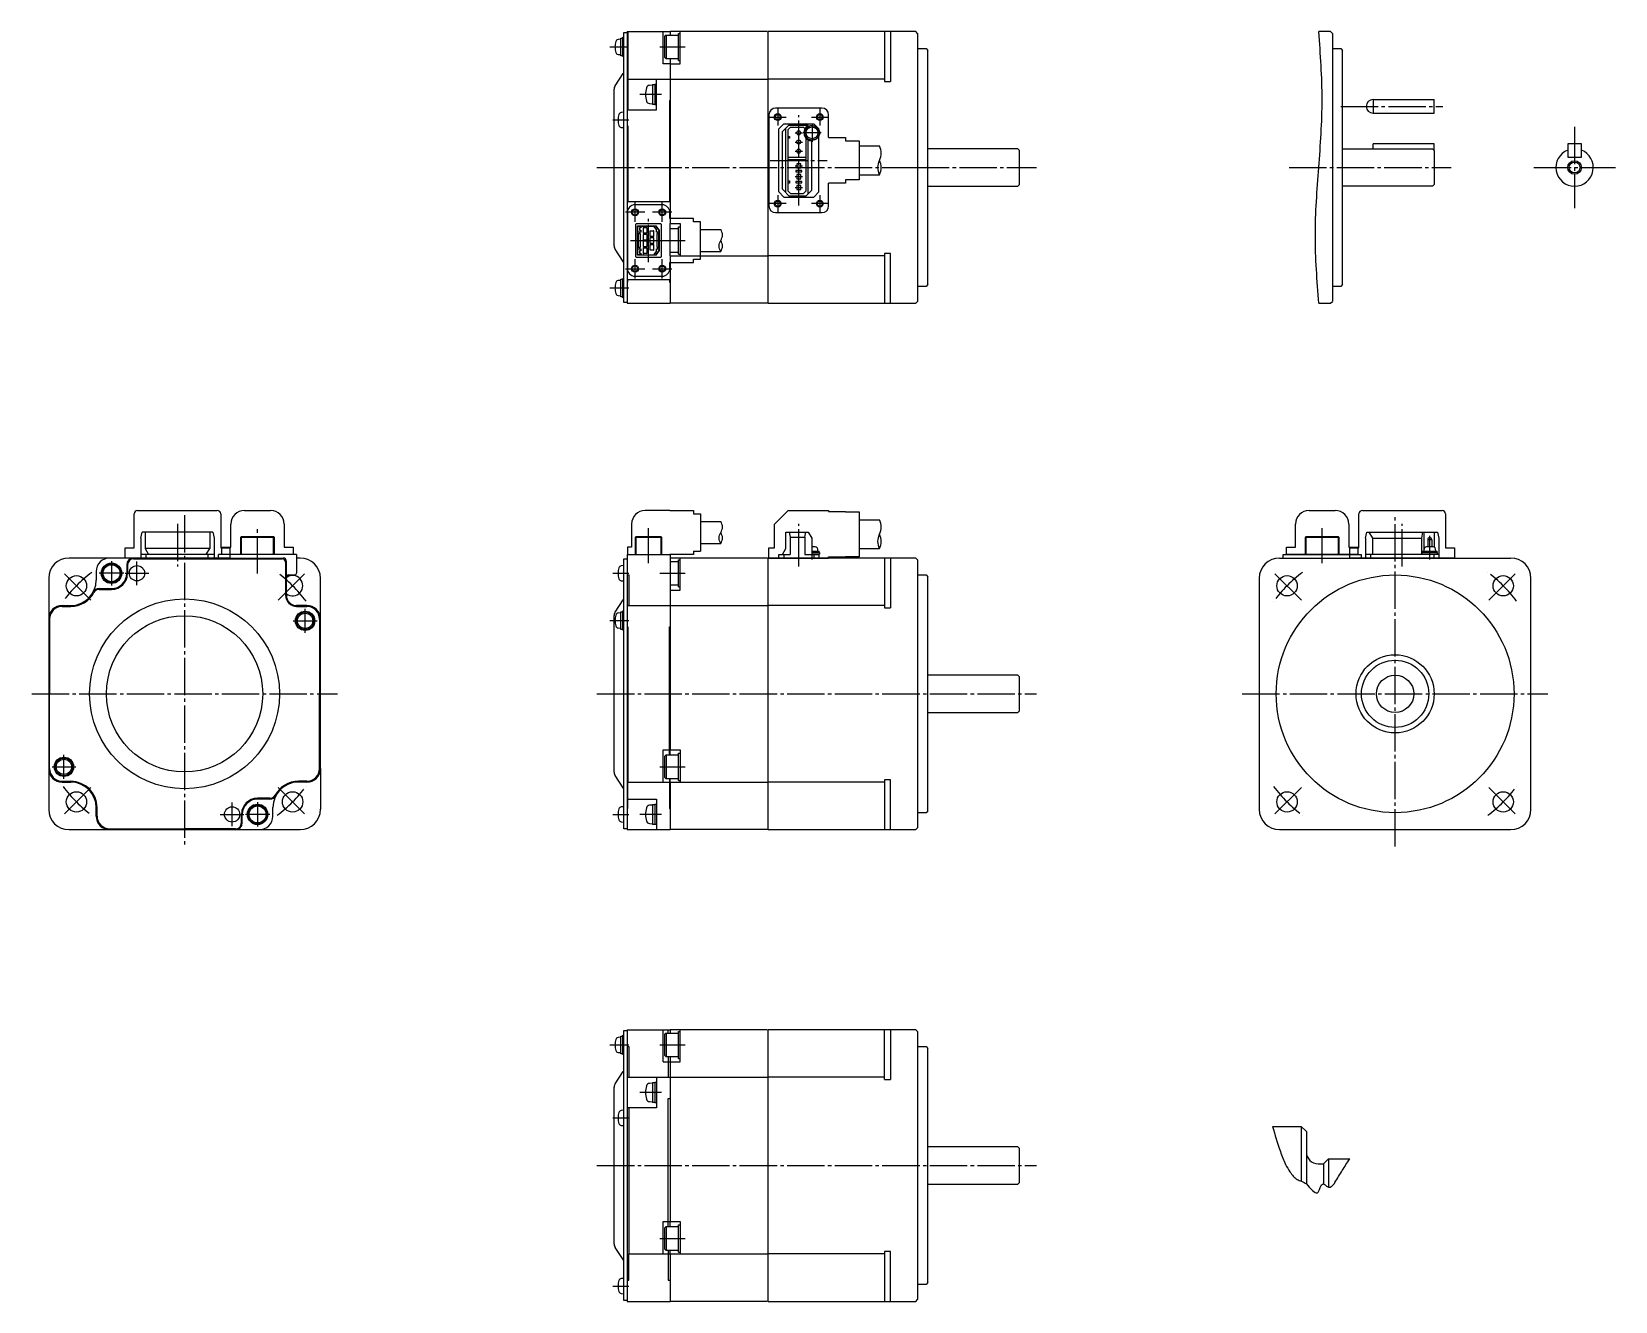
# Model space of a CAD drawing. Header units: millimetres. Extents: x -240 to 226, y -199 to 175.
import ezdxf

# ---------------------------------------------------------------- set-up
doc = ezdxf.new("R2010")
doc.units = ezdxf.units.MM
doc.linetypes.add('DASH_CENTER', pattern=[14, 11, -1, 1, -1])

msp = doc.modelspace()

# ---------------------------------------------------------------- linework, layer by layer
at = {"color": 7, "linetype": 'Continuous'}
for p, q in [((-66.9, 172.75), (-67.68, 172.68)), ((-66.9, 173.1), (-66.3, 173.1)), ((-66.9, 167.9), (-66.9, 173.1)), ((-66.3, 173.35), (-66, 173.35)), ((-66.3, 167.65), (-66.3, 173.35)), ((-66, 135), (-66, 174.75)), ((-66, 174.75), (-65, 174.75)), ((-65, 175), (-52.4, 175)), ((-65, 175), (-65, 95)), ((-64.8, 175), (-64.8, 161)), ((-54.4, 165.5), (-54.4, 175)), ((-53.55, 174), (-53.9, 173.65)), ((-53.9, 167.35), (-53.9, 173.65)), ((-53.55, 174), (-53.55, 167)), ((-53.55, 174), (-49.9, 174)), ((-23.7, 175), (-52.4, 175)), ((-52.4, 175), (-52.4, 174)), ((-49.9, 174.5), (-49.4, 174.5)), ((-49.9, 166.5), (-49.9, 174.5)), ((-49.4, 165.5), (-49.4, 175)), ((-23.7, 175), (-23.6, 174.9)), ((-23.6, 174.9), (-23.5, 175)), ((-23.6, 174.9), (-23.6, 95.1)), ((20, 175), (-23.5, 175)), ((10.7, 175), (10.7, 160.32)), ((12.5, 175), (12.5, 160.32)), ((20.5, 174.5), (20, 175)), ((20.5, 174.5), (20.5, 95.5)), ((142.08, 175), (138.58, 175)), ((142.58, 174.5), (142.08, 175)), ((142.58, 174.5), (142.58, 95.5)), ((-67.68, 168.32), (-66.9, 168.25)), ((-66.3, 167.9), (-66.9, 167.9)), ((20.8, 170), (23, 170)), ((23, 170), (23.5, 169.5)), ((23.5, 135), (23.5, 169.5)), ((142.88, 170), (145.08, 170)), ((145.08, 170), (145.58, 169.5)), ((145.58, 135), (145.58, 169.5)), ((-66, 167.65), (-66.3, 167.65)), ((-52.4, 165.5), (-54.4, 165.5)), ((-53.9, 167.35), (-53.55, 167)), ((-49.9, 167), (-53.55, 167)), ((-52.4, 167), (-52.4, 118.5)), ((-52.4, 165.5), (-49.4, 165.5)), ((-49.9, 166.5), (-49.4, 166.5)), ((-68.53, 159.09), (-66.17, 162.65)), ((-64.8, 161), (-52.4, 161)), ((-64.8, 161), (-64.8, 152)), ((-57.6, 159.25), (-58.45, 159.18)), ((-57.6, 159.45), (-56.9, 159.45)), ((-57.6, 159.45), (-57.6, 153.55)), ((-56.9, 159.5), (-56.9, 153.5)), ((-56.9, 159.5), (-56.4, 159.5)), ((-56.4, 152), (-56.4, 161)), ((-52.4, 161), (-23.6, 161)), ((10.7, 161), (-23.6, 161)), ((10.7, 160.32), (12.5, 160.32)), ((-68.9, 157.88), (-68.9, 135)), ((-52.6, 154.75), (-52.6, 135)), ((-52.6, 154.75), (-52.4, 154.75)), ((-66, 151.25), (-66.78, 151.18)), ((-65, 152), (-56.4, 152)), ((-58.45, 153.82), (-57.6, 153.75)), ((-56.9, 153.55), (-57.6, 153.55)), ((-56.4, 153.5), (-56.9, 153.5)), ((-66.78, 146.82), (-66, 146.75)), ((-65, 147.25), (-64.8, 147.25)), ((-64.8, 147.25), (-64.8, 125)), ((-18.9, 147.9), (-20.4, 146.4)), ((-20.4, 127.8), (-20.4, 146.4)), ((-19.3, 145.6), (-17, 147.9)), ((-19.3, 128.6), (-19.3, 145.6)), ((-18.9, 147.9), (-10.1, 147.9)), ((-18.3, 127.6), (-18.3, 146.6)), ((-16.95, 146.9), (-17.75, 146.1)), ((-17.75, 146.1), (-17.75, 128.1)), ((-17.4, 147.5), (-12.3, 147.5)), ((-16.95, 146.9), (-13.1, 146.9)), ((-13.1, 146.9), (-12.65, 146.45)), ((-11.97, 147.17), (-12.7, 147.9)), ((-11.8, 147.28), (-11.8, 147.9)), ((-8.6, 146.4), (-10.1, 147.9)), ((-8.6, 146.12), (-8.6, 146.4)), ((-17.75, 144.1), (-17.25, 144.1)), ((-17.25, 143.6), (-17.75, 143.6)), ((-17.25, 144.1), (-17.25, 143.6)), ((-12.3, 128.1), (-12.3, 143.51)), ((-11.7, 127.3), (-11.7, 143.07)), ((-10.7, 128.3), (-10.7, 142.8)), ((-8.6, 127.8), (-8.6, 144.28)), ((50, 140.5), (23.5, 140.5)), ((50.5, 140), (50, 140.5)), ((50.5, 130), (50.5, 140)), ((145.58, 140.5), (172.08, 140.5)), ((172.08, 140.5), (172.58, 140)), ((172.58, 140), (172.58, 130)), ((211.89, 142), (211.89, 138)), ((215.89, 142), (211.89, 142)), ((215.89, 138), (215.89, 142)), ((-17.75, 138), (-12.3, 138)), ((-12.3, 137.3), (-17.75, 137.3)), ((-13.9, 136.1), (-15.1, 136.1)), ((-15.1, 136.1), (-15.1, 134.9)), ((-13.9, 134.9), (-13.9, 136.1)), ((211.89, 138), (215.89, 138)), ((-68.9, 135), (-68.9, 112.12)), ((-66, 95.25), (-66, 135)), ((-52.6, 135), (-52.6, 125)), ((-17.75, 131.05), (-17.25, 131.05)), ((-17.25, 131.05), (-17.25, 130.35)), ((-13.6, 134.1), (-15.4, 134.1)), ((-15.4, 134.1), (-15.4, 133.7)), ((-15.4, 133.7), (-13.6, 133.7)), ((-15.4, 130.9), (-15.4, 130.5)), ((-13.6, 130.9), (-15.4, 130.9)), ((-15.1, 134.9), (-13.9, 134.9)), ((-15.1, 132.9), (-15.1, 131.7)), ((-13.9, 132.9), (-15.1, 132.9)), ((-15.1, 131.7), (-13.9, 131.7)), ((-13.9, 131.7), (-13.9, 132.9)), ((-13.6, 133.7), (-13.6, 134.1)), ((-13.6, 130.5), (-13.6, 130.9)), ((23.5, 100.5), (23.5, 135)), ((145.58, 100.5), (145.58, 135)), ((-18.9, 126.3), (-20.4, 127.8)), ((-17, 126.3), (-19.3, 128.6)), ((-18.9, 126.3), (-10.1, 126.3)), ((-17.25, 130.35), (-17.75, 130.35)), ((-17.75, 128.1), (-16.95, 127.3)), ((-17.4, 126.7), (-12.3, 126.7)), ((-16.95, 127.3), (-13.1, 127.3)), ((-15.4, 130.5), (-13.6, 130.5)), ((-13.9, 129.7), (-15.1, 129.7)), ((-15.1, 129.7), (-15.1, 128.5)), ((-15.1, 128.5), (-13.9, 128.5)), ((-13.9, 128.5), (-13.9, 129.7)), ((-13.1, 127.3), (-12.3, 128.1)), ((-12.7, 126.3), (-10.7, 128.3)), ((-8.6, 127.8), (-10.1, 126.3)), ((23.5, 129.5), (50, 129.5)), ((50, 129.5), (50.5, 130)), ((172.08, 129.5), (145.58, 129.5)), ((172.58, 130), (172.08, 129.5)), ((-65, 125), (-52.4, 125)), ((-62.53, 118.23), (-62.33, 118.43)), ((-62.53, 118.23), (-62.53, 108.78)), ((-55.08, 118.43), (-62.33, 118.43)), ((-61.95, 109.18), (-61.95, 117.83)), ((-61.95, 117.83), (-56.5, 117.83)), ((-61.85, 116), (-61.85, 117.75)), ((-61.85, 117.75), (-61, 117.75)), ((-61, 117.25), (-61.35, 117.25)), ((-61.35, 117.25), (-61.35, 116.5)), ((-61, 117.75), (-61, 117.25)), ((-61, 117.75), (-57, 117.75)), ((-60.28, 117.3), (-60.28, 115.7)), ((-60.1, 117.3), (-60.28, 117.3)), ((-60.1, 117.27), (-60.1, 117.3)), ((-59.1, 117.27), (-60.1, 117.27)), ((-59.1, 115.73), (-59.1, 117.27)), ((-57, 117.38), (-57, 117.75)), ((-56.57, 117.75), (-57, 117.75)), ((-56.4, 116.75), (-57, 117.38)), ((-55.55, 116.42), (-56.57, 117.75)), ((-55.45, 116.45), (-56.5, 117.83)), ((-56.4, 116), (-56.4, 116.75)), ((-55.08, 118.43), (-54.88, 118.23)), ((-54.88, 108.78), (-54.88, 118.23)), ((-52.4, 118.5), (-49.4, 118.5)), ((-52.4, 113.5), (-52.4, 118.5)), ((-52.4, 117), (-49.9, 117)), ((-49.9, 109.5), (-49.9, 117.5)), ((-49.9, 117.5), (-49.4, 117.5)), ((-49.4, 118.5), (-49.4, 109)), ((-61.75, 114.35), (-61.95, 114.35)), ((-61.95, 112.65), (-61.75, 112.65)), ((-61, 116), (-61.85, 116)), ((-61.75, 115.6), (-61.75, 111.4)), ((-61.75, 115.6), (-61.18, 115.6)), ((-61.4, 116), (-61.4, 115.6)), ((-61.35, 116.5), (-61, 116.5)), ((-61.18, 115.6), (-61.18, 111.4)), ((-61, 116.5), (-61, 116)), ((-60.28, 115.7), (-60.1, 115.7)), ((-60.1, 115.3), (-60.28, 115.3)), ((-60.28, 115.3), (-60.28, 113.7)), ((-60.28, 113.7), (-60.1, 113.7)), ((-60.1, 113.3), (-60.28, 113.3)), ((-60.28, 113.3), (-60.28, 111.7)), ((-60.1, 115.73), (-59.1, 115.73)), ((-60.1, 115.7), (-60.1, 115.73)), ((-60.1, 115.27), (-60.1, 115.3)), ((-59.1, 115.27), (-60.1, 115.27)), ((-60.1, 113.7), (-60.1, 113.73)), ((-60.1, 113.73), (-59.1, 113.73)), ((-60.1, 113.27), (-60.1, 113.3)), ((-59.1, 113.27), (-60.1, 113.27)), ((-59.1, 113.73), (-59.1, 115.27)), ((-59.1, 111.73), (-59.1, 113.27)), ((-57.3, 116.27), (-58.3, 116.27)), ((-58.3, 116.27), (-58.3, 114.73)), ((-58.3, 114.73), (-57.3, 114.73)), ((-58.3, 114.27), (-58.3, 112.73)), ((-57.3, 114.27), (-58.3, 114.27)), ((-58.3, 112.73), (-57.3, 112.73)), ((-58.3, 112.27), (-58.3, 110.73)), ((-57.3, 112.27), (-58.3, 112.27)), ((-57.3, 116.3), (-57.3, 116.27)), ((-57.12, 116.3), (-57.3, 116.3)), ((-57.3, 114.73), (-57.3, 114.7)), ((-57.3, 114.7), (-57.12, 114.7)), ((-57.12, 114.3), (-57.3, 114.3)), ((-57.3, 114.3), (-57.3, 114.27)), ((-57.3, 112.73), (-57.3, 112.7)), ((-57.3, 112.7), (-57.12, 112.7)), ((-57.12, 112.3), (-57.3, 112.3)), ((-57.3, 112.3), (-57.3, 112.27)), ((-57.12, 114.7), (-57.12, 116.3)), ((-57.12, 112.7), (-57.12, 114.3)), ((-57.12, 110.7), (-57.12, 112.3)), ((-55.55, 116), (-56.4, 116)), ((-56.23, 111.4), (-56.23, 115.6)), ((-56.23, 115.6), (-55.65, 115.6)), ((-56, 115.6), (-56, 116)), ((-55.65, 111.4), (-55.65, 115.6)), ((-55.65, 114.35), (-55.45, 114.35)), ((-55.45, 112.65), (-55.65, 112.65)), ((-55.55, 116), (-55.55, 116.42)), ((-55.45, 110.55), (-55.45, 116.45)), ((-52.4, 109), (-52.4, 113.5)), ((-66.17, 107.29), (-68.53, 110.91)), ((-62.53, 108.78), (-62.33, 108.58)), ((-62.33, 108.58), (-55.08, 108.58)), ((-56.5, 109.18), (-61.95, 109.18)), ((-61.85, 109.25), (-61.85, 111)), ((-61.85, 111), (-61, 111)), ((-61, 109.25), (-61.85, 109.25)), ((-61.18, 111.4), (-61.75, 111.4)), ((-61.4, 111.4), (-61.4, 111)), ((-61, 110.5), (-61.35, 110.5)), ((-61.35, 110.5), (-61.35, 109.75)), ((-61.35, 109.75), (-61, 109.75)), ((-61, 111), (-61, 110.5)), ((-61, 109.75), (-61, 109.25)), ((-61, 109.25), (-57, 109.25)), ((-60.28, 111.7), (-60.1, 111.7)), ((-60.28, 111.3), (-60.28, 109.7)), ((-60.1, 111.3), (-60.28, 111.3)), ((-60.28, 109.7), (-60.1, 109.7)), ((-60.1, 111.7), (-60.1, 111.73)), ((-60.1, 111.73), (-59.1, 111.73)), ((-60.1, 111.27), (-60.1, 111.3)), ((-59.1, 111.27), (-60.1, 111.27)), ((-60.1, 109.73), (-59.1, 109.73)), ((-60.1, 109.7), (-60.1, 109.73)), ((-59.1, 109.73), (-59.1, 111.27)), ((-58.3, 110.73), (-57.3, 110.73)), ((-57.3, 110.73), (-57.3, 110.7)), ((-57.3, 110.7), (-57.12, 110.7)), ((-57, 109.62), (-56.4, 110.25)), ((-57, 109.25), (-57, 109.62)), ((-57, 109.25), (-56.57, 109.25)), ((-56.57, 109.25), (-55.55, 110.58)), ((-56.5, 109.18), (-55.45, 110.55)), ((-56.4, 110.25), (-56.4, 111)), ((-56.4, 111), (-55.55, 111)), ((-55.65, 111.4), (-56.23, 111.4)), ((-56, 111), (-56, 111.4)), ((-55.55, 110.58), (-55.55, 111)), ((-54.88, 108.78), (-55.08, 108.58)), ((-49.9, 110), (-52.4, 110)), ((-52.4, 109), (-23.6, 109)), ((-52.4, 109), (-52.4, 95)), ((-49.9, 109.5), (-49.4, 109.5)), ((10.7, 109), (-23.6, 109)), ((12.5, 109.68), (10.7, 109.68)), ((10.7, 109.68), (10.7, 95)), ((12.5, 95), (12.5, 109.68)), ((-66.9, 101.75), (-67.68, 101.68)), ((-66.9, 102.1), (-66.3, 102.1)), ((-66.9, 96.9), (-66.9, 102.1)), ((-66.3, 102.35), (-66, 102.35)), ((-66.3, 96.65), (-66.3, 102.35)), ((-65, 102), (-52.4, 102)), ((-65, 101.25), (-64.8, 101.25)), ((-64.8, 101.25), (-64.8, 102)), ((-52.6, 102), (-52.6, 101.25)), ((-52.6, 101.25), (-52.4, 101.25)), ((23, 100), (20.8, 100)), ((23.5, 100.5), (23, 100)), ((145.08, 100), (142.88, 100)), ((145.58, 100.5), (145.08, 100)), ((-67.68, 97.32), (-66.9, 97.25)), ((-66.3, 96.9), (-66.9, 96.9)), ((-66, 96.65), (-66.3, 96.65)), ((-65, 95.25), (-66, 95.25)), ((-65, 95), (-52.4, 95)), ((-23.7, 95), (-52.4, 95)), ((-23.6, 95.1), (-23.7, 95)), ((-23.5, 95), (-23.6, 95.1)), ((-23.5, 95), (20, 95)), ((20, 95), (20.5, 95.5)), ((138.58, 95), (142.08, 95)), ((142.08, 95), (142.58, 95.5)), ((-208.22, 25.8), (-207.82, 27.6)), ((-208.22, 25.8), (-208.22, 20)), ((-187.02, 27.6), (-207.82, 27.6)), ((-206.92, 27.6), (-206.92, 22.8)), ((-187.92, 27.6), (-187.92, 22.8)), ((-187.02, 27.6), (-186.62, 25.8)), ((-186.62, 25.8), (-186.62, 20)), ((-178.55, 26.3), (-178.75, 26.1)), ((-178.75, 26.1), (-168.9, 26.1)), ((-178.75, 21), (-178.75, 26.1)), ((-178.55, 26.3), (-169.1, 26.3)), ((-178.55, 21), (-178.55, 26.3)), ((-168.9, 26.1), (-169.1, 26.3)), ((-169.1, 21), (-169.1, 26.3)), ((-168.9, 26.1), (-168.9, 21)), ((-62.53, 26.1), (-62.33, 26.3)), ((-62.53, 21), (-62.53, 26.1)), ((-62.53, 26.1), (-54.88, 26.1)), ((-62.33, 26.3), (-55.08, 26.3)), ((-62.33, 21), (-62.33, 26.3)), ((-55.08, 26.3), (-54.88, 26.1)), ((-55.08, 26.3), (-55.08, 21)), ((-54.88, 26.1), (-54.88, 21)), ((-18.3, 22.8), (-18.3, 27.6)), ((-18.3, 27.6), (-11.7, 27.6)), ((-17.3, 27.6), (-17, 26.1)), ((-17, 26.1), (-17, 21)), ((-17, 26.1), (-12.7, 26.1)), ((-12.7, 26.1), (-12.4, 27.6)), ((-12.7, 26.1), (-12.7, 21)), ((-11.7, 27.6), (-10.7, 25.8)), ((-10.7, 25.8), (-10.7, 21)), ((134.83, 26.3), (134.63, 26.1)), ((134.63, 26.1), (144.48, 26.1)), ((134.63, 21), (134.63, 26.1)), ((134.83, 21), (134.83, 26.3)), ((134.83, 26.3), (144.28, 26.3)), ((144.28, 26.3), (144.28, 21)), ((144.48, 26.1), (144.28, 26.3)), ((144.48, 26.1), (144.48, 21)), ((152.36, 25.8), (152.76, 27.6)), ((152.36, 25.8), (152.36, 20)), ((152.76, 27.6), (173.56, 27.6)), ((153.36, 27.6), (154.36, 25.8)), ((154.36, 25.8), (168.86, 25.8)), ((154.36, 25.8), (154.36, 21)), ((169.12, 27.6), (168.86, 25.8)), ((168.86, 25.8), (168.86, 21)), ((169.56, 27.6), (169.56, 22.68)), ((171.86, 25.4), (170.66, 25.4)), ((170.66, 25.4), (170.66, 23.31)), ((171.86, 25.4), (171.86, 23.31)), ((172.51, 27.6), (172.51, 23.17)), ((173.56, 27.6), (173.96, 25.8)), ((173.96, 25.8), (173.96, 20)), ((-217.32, 20), (-229.32, 20)), ((-185.32, 20), (-217.32, 20)), ((-210.32, 19.75), (-195.32, 19.75)), ((-186.62, 21), (-208.22, 21)), ((-206.92, 22.8), (-205.92, 21)), ((-187.92, 22.8), (-206.92, 22.8)), ((-206.72, 21), (-206.72, 20)), ((-195.32, 19.75), (-166.57, 19.75)), ((-188.92, 21), (-187.92, 22.8)), ((-188.32, 20), (-188.32, 21)), ((-185.32, 20), (-185.32, 21)), ((-162.32, 21), (-185.32, 21)), ((-185.32, 20), (-166.32, 20)), ((-165.57, 18.75), (-165.57, 9)), ((-165.32, 14.5), (-165.32, 19)), ((-162.32, 21), (-162.32, 15.5)), ((-161.32, 20), (-162.32, 20)), ((-66, 19.75), (-65, 19.75)), ((-66, -20), (-66, 19.75)), ((-65, 21), (-52.4, 21)), ((-65, 21), (-65, -60)), ((-52.4, 21), (-52.4, -36.5)), ((-23.7, 20), (-52.4, 20)), ((-52.4, 19), (-49.9, 19)), ((-49.9, 11.5), (-49.9, 19.5)), ((-49.9, 19.5), (-49.4, 19.5)), ((-49.4, 10.5), (-49.4, 20)), ((-23.7, 20), (-23.6, 19.9)), ((-23.6, 19.9), (-23.5, 20)), ((-23.6, 19.9), (-23.6, -59.9)), ((20, 20), (-23.5, 20)), ((-20.4, 20), (-20.4, 21)), ((-20.4, 21), (-17, 21)), ((-19.3, 21), (-18.3, 22.8)), ((-18.9, 21), (-18.9, 20)), ((-12.7, 21), (-8.6, 21)), ((-10.7, 22.05), (-8.45, 22.05)), ((-10.7, 21.6), (-8.4, 21.6)), ((-10.7, 21.1), (-8.4, 21.1)), ((-10.1, 21), (-10.1, 20)), ((-9.05, 21.1), (-9.05, 21)), ((-8.85, 22.05), (-8.9, 22.64)), ((-8.6, 21), (-8.6, 20)), ((-8.45, 21.6), (-8.45, 22.05)), ((-8.4, 21.6), (-8.4, 21.1)), ((10.7, 20), (10.7, 5.32)), ((12.5, 20), (12.5, 5.32)), ((20.5, 19.5), (20, 20)), ((20.5, 19.5), (20.5, -59.5)), ((127.06, 20), (195.06, 20)), ((128.06, 21), (151.06, 21)), ((128.06, 20), (128.06, 21)), ((151.06, 21), (151.06, 20)), ((173.96, 21), (152.36, 21)), ((153.86, 21), (153.86, 20)), ((169.06, 21.6), (171.26, 21.6)), ((169.06, 21.1), (169.06, 21.6)), ((169.06, 21.1), (171.26, 21.1)), ((169.11, 22.05), (171.26, 22.05)), ((169.11, 22.05), (169.11, 21.6)), ((169.56, 22.64), (169.51, 22.05)), ((169.71, 21), (169.71, 21.1)), ((171.26, 22.05), (173.41, 22.05)), ((171.26, 21.6), (173.46, 21.6)), ((171.26, 21.1), (173.46, 21.1)), ((172.46, 21), (172.46, 20)), ((172.81, 21.1), (172.81, 21)), ((173.01, 22.05), (172.95, 22.64)), ((173.41, 21.6), (173.41, 22.05)), ((173.46, 21.6), (173.46, 21.1)), ((-235.32, 14), (-235.32, 2)), ((-221.32, 16), (-221.32, 13.5)), ((-212.32, 18), (-212.32, 14.25)), ((-212.07, 18), (-212.07, 15.5)), ((-165.32, 9), (-165.32, 14.5)), ((-164.82, 15), (-162.82, 15)), ((-155.32, 2), (-155.32, 14)), ((-66, 17.75), (-66.78, 17.68)), ((-65, 15), (-64.5, 15)), ((-64.5, 15), (-64.5, 6)), ((20.8, 15), (23, 15)), ((23, 15), (23.5, 14.5)), ((23.5, -20), (23.5, 14.5)), ((121.14, 15), (121.06, 15)), ((121.06, 14), (121.06, -54)), ((201.06, -54), (201.06, 14)), ((-220.46, 11), (-216.82, 11)), ((-220.46, 10.75), (-216.82, 10.75)), ((-66.78, 13.32), (-66, 13.25)), ((-49.9, 12), (-52.4, 12)), ((-52.4, 10.5), (-49.4, 10.5)), ((-49.9, 11.5), (-49.4, 11.5)), ((-231.32, 6), (-228.82, 6)), ((-231.32, 5.75), (-228.82, 5.75)), ((-159.32, 6), (-162.32, 6)), ((-162.32, 5.75), (-159.32, 5.75)), ((-68.53, 4.09), (-66.17, 7.65)), ((-65, 6), (-52.4, 6)), ((-52.4, 6), (-23.6, 6)), ((10.7, 6), (-23.6, 6)), ((10.7, 5.32), (12.5, 5.32)), ((-235.32, 2), (-235.32, -42)), ((-235.32, 1.32), (-235.32, -54)), ((-235.07, 2), (-235.07, -20)), ((-155.57, 2), (-155.57, -20)), ((-155.32, -42), (-155.32, 2)), ((-68.9, 2.88), (-68.9, -20)), ((-66.9, 3.83), (-67.68, 3.77)), ((-66.9, -1.02), (-66.9, 4.18)), ((-66.9, 4.18), (-66.3, 4.18)), ((-66.3, -1.27), (-66.3, 4.43)), ((-66.3, 4.43), (-66, 4.43)), ((-67.68, -0.6), (-66.9, -0.67)), ((-66.3, -1.02), (-66.9, -1.02)), ((-66, -1.27), (-66.3, -1.27)), ((-65, -0.25), (-64.8, -0.25)), ((-64.8, -0.25), (-64.8, -46)), ((-52.6, -38), (-52.6, -0.25)), ((-52.6, -0.25), (-52.4, -0.25)), ((50, -14.5), (23.5, -14.5)), ((50.5, -15), (50, -14.5)), ((50.5, -25), (50.5, -15)), ((-235.07, -42), (-235.07, -20)), ((-155.57, -42), (-155.57, -20)), ((-68.9, -20), (-68.9, -42.88)), ((-66, -59.75), (-66, -20)), ((23.5, -54.5), (23.5, -20)), ((23.5, -25.5), (50, -25.5)), ((50, -25.5), (50.5, -25)), ((-54.4, -36.5), (-52.4, -36.5)), ((-54.4, -46), (-54.4, -36.5)), ((-52.4, -38), (-52.4, -36.5)), ((-52.4, -36.5), (-49.4, -36.5)), ((-49.4, -36.5), (-49.4, -46)), ((-53.55, -38), (-53.9, -38.35)), ((-53.9, -44.65), (-53.9, -38.35)), ((-53.55, -38), (-53.55, -45)), ((-53.55, -38), (-49.9, -38)), ((-49.9, -37.5), (-49.4, -37.5)), ((-49.9, -45.5), (-49.9, -37.5)), ((-231.32, -45.75), (-228.82, -45.75)), ((-231.32, -46), (-228.82, -46)), ((-159.32, -45.75), (-161.82, -45.75)), ((-159.32, -46), (-161.82, -46)), ((-155.32, -42), (-155.32, -54)), ((-66.17, -47.71), (-68.53, -44.09)), ((-64.8, -46), (-52.4, -46)), ((-64.8, -53.75), (-64.8, -46)), ((-53.9, -44.65), (-53.55, -45)), ((-49.9, -45), (-53.55, -45)), ((-52.6, -45), (-52.6, -53.75)), ((-52.4, -46), (-52.4, -45)), ((-52.4, -46), (-52.4, -60)), ((-52.4, -46), (-23.6, -46)), ((-49.9, -45.5), (-49.4, -45.5)), ((10.7, -46), (-23.6, -46)), ((10.7, -45.32), (10.7, -60)), ((12.5, -45.32), (10.7, -45.32)), ((12.5, -60), (12.5, -45.32)), ((-170.19, -50.75), (-173.82, -50.75)), ((-170.19, -51), (-173.82, -51)), ((-64.8, -51), (-56.4, -51)), ((-56.4, -51), (-56.4, -60)), ((-221.32, -56), (-221.32, -53.5)), ((-221.07, -56), (-221.07, -53.5)), ((-178.57, -58), (-178.57, -55.5)), ((-178.32, -58), (-178.32, -54.25)), ((-169.32, -56), (-169.32, -53.5)), ((-66, -53.25), (-66.78, -53.32)), ((-65, -53.75), (-64.8, -53.75)), ((-57.6, -52.75), (-58.45, -52.82)), ((-57.6, -52.55), (-57.6, -58.45)), ((-57.6, -52.55), (-56.9, -52.55)), ((-56.9, -52.5), (-56.4, -52.5)), ((-56.9, -52.5), (-56.9, -58.5)), ((-52.6, -53.75), (-52.4, -53.75)), ((23, -55), (20.8, -55)), ((23.5, -54.5), (23, -55)), ((-229.32, -60), (-161.32, -60)), ((-217.32, -59.75), (-195.32, -59.75)), ((-217.32, -60), (-173.32, -60)), ((-180.32, -59.75), (-195.32, -59.75)), ((-66.78, -57.68), (-66, -57.75)), ((-65, -59.75), (-66, -59.75)), ((-65, -60), (-52.4, -60)), ((-58.45, -58.18), (-57.6, -58.25)), ((-56.9, -58.45), (-57.6, -58.45)), ((-56.4, -58.5), (-56.9, -58.5)), ((-23.7, -60), (-52.4, -60)), ((-23.6, -59.9), (-23.7, -60)), ((-23.5, -60), (-23.6, -59.9)), ((-23.5, -60), (20, -60)), ((20, -60), (20.5, -59.5)), ((127.06, -60), (195.06, -60)), ((-66.9, -121.15), (-67.68, -121.22)), ((-66.9, -126), (-66.9, -120.8)), ((-66.9, -120.8), (-66.3, -120.8)), ((-66.3, -126.25), (-66.3, -120.55)), ((-66.3, -120.55), (-66, -120.55)), ((-66, -119.15), (-65, -119.15)), ((-66, -158.9), (-66, -119.15)), ((-65, -118.9), (-52.4, -118.9)), ((-65, -118.9), (-65, -198.9)), ((-54.4, -128.4), (-54.4, -118.9)), ((-53.55, -119.9), (-53.9, -120.25)), ((-53.9, -126.55), (-53.9, -120.25)), ((-53.55, -119.9), (-53.55, -126.9)), ((-53.55, -119.9), (-49.9, -119.9)), ((-52.9, -119.9), (-52.9, -118.9)), ((-23.7, -118.9), (-52.4, -118.9)), ((-52.4, -118.9), (-52.4, -119.9)), ((-49.9, -127.4), (-49.9, -119.4)), ((-49.9, -119.4), (-49.4, -119.4)), ((-49.4, -128.4), (-49.4, -118.9)), ((-23.6, -119), (-23.6, -198.8)), ((20, -118.9), (-23.5, -118.9)), ((10.7, -133.58), (10.7, -118.9)), ((12.5, -118.9), (12.5, -133.58)), ((20.5, -119.4), (20, -118.9)), ((20.5, -119.4), (20.5, -198.4)), ((-67.68, -125.58), (-66.9, -125.65)), ((-65, -123.9), (-64.5, -123.9)), ((-64.5, -123.9), (-64.5, -132.9)), ((20.8, -123.9), (23, -123.9)), ((23, -123.9), (23.5, -124.4)), ((23.5, -158.9), (23.5, -124.4)), ((-66.3, -126), (-66.9, -126)), ((-66, -126.25), (-66.3, -126.25)), ((-54.4, -128.4), (-49.4, -128.4)), ((-53.9, -126.55), (-53.55, -126.9)), ((-49.9, -126.9), (-53.55, -126.9)), ((-52.9, -126.9), (-52.9, -132.9)), ((-52.4, -126.9), (-52.4, -175.4)), ((-49.9, -127.4), (-49.4, -127.4)), ((-68.53, -134.81), (-66.17, -131.25)), ((-65, -132.9), (-52.4, -132.9)), ((-57.6, -134.65), (-58.45, -134.73)), ((-57.6, -134.45), (-56.9, -134.45)), ((-57.6, -134.45), (-57.6, -140.35)), ((-56.9, -134.4), (-56.9, -140.4)), ((-56.9, -134.4), (-56.4, -134.4)), ((-56.4, -132.9), (-56.4, -141.9)), ((-52.4, -132.9), (-23.6, -132.9)), ((10.7, -132.9), (-23.6, -132.9)), ((10.7, -133.58), (12.5, -133.58)), ((-68.9, -136.03), (-68.9, -158.9)), ((-52.9, -176.9), (-52.9, -139.15)), ((-52.9, -139.15), (-52.4, -139.15)), ((-66, -142.65), (-66.78, -142.72)), ((-56.4, -141.9), (-65, -141.9)), ((-64.5, -141.9), (-64.5, -184.9)), ((-58.45, -140.08), (-57.6, -140.15)), ((-56.9, -140.35), (-57.6, -140.35)), ((-56.4, -140.4), (-56.9, -140.4)), ((-66.78, -147.08), (-66, -147.15)), ((124.94, -147.41), (133.44, -147.41)), ((133.44, -147.41), (133.44, -163.52)), ((133.44, -147.41), (134.94, -148.91)), ((134.94, -148.91), (134.94, -164.31)), ((50, -153.4), (23.5, -153.4)), ((50.5, -153.9), (50, -153.4)), ((50.5, -163.9), (50.5, -153.9)), ((138.44, -158.41), (139.94, -158.41)), ((139.94, -158.41), (141.44, -156.91)), ((139.94, -158.41), (139.94, -164.31)), ((141.44, -156.91), (147.69, -156.91)), ((141.44, -156.91), (141.44, -165.29)), ((-68.9, -158.9), (-68.9, -181.78)), ((-66, -198.65), (-66, -158.9)), ((23.5, -193.4), (23.5, -158.9)), ((23.5, -164.4), (50, -164.4)), ((50, -164.4), (50.5, -163.9)), ((-54.4, -175.4), (-52.4, -175.4)), ((-54.4, -184.9), (-54.4, -175.4)), ((-53.55, -176.9), (-53.9, -177.25)), ((-53.55, -176.9), (-53.55, -183.9)), ((-53.55, -176.9), (-49.9, -176.9)), ((-52.4, -176.9), (-52.4, -175.4)), ((-52.4, -175.4), (-49.4, -175.4)), ((-49.9, -176.4), (-49.4, -176.4)), ((-49.9, -184.4), (-49.9, -176.4)), ((-49.4, -175.4), (-49.4, -184.9)), ((-53.9, -183.55), (-53.9, -177.25)), ((-66.17, -186.61), (-68.53, -183)), ((-64.5, -184.9), (-52.4, -184.9)), ((-64.5, -192.65), (-64.5, -184.9)), ((-53.9, -183.55), (-53.55, -183.9)), ((-49.9, -183.9), (-53.55, -183.9)), ((-52.9, -183.9), (-52.9, -192.65)), ((-52.4, -184.9), (-52.4, -183.9)), ((-52.4, -184.9), (-52.4, -198.9)), ((-52.4, -184.9), (-23.6, -184.9)), ((-49.9, -184.4), (-49.4, -184.4)), ((10.7, -184.9), (-23.6, -184.9)), ((10.7, -184.22), (10.7, -198.9)), ((12.5, -184.22), (10.7, -184.22)), ((12.5, -198.9), (12.5, -184.22)), ((-66, -192.15), (-66.78, -192.22)), ((-65, -192.65), (-64.5, -192.65)), ((-52.9, -192.65), (-52.4, -192.65)), ((23, -193.9), (20.8, -193.9)), ((23.5, -193.4), (23, -193.9)), ((-66.78, -196.58), (-66, -196.65)), ((-65, -198.65), (-66, -198.65)), ((-65, -198.9), (-52.4, -198.9)), ((-23.7, -198.9), (-52.4, -198.9)), ((-23.6, -198.8), (-23.7, -198.9)), ((-23.5, -198.9), (-23.6, -198.8)), ((-23.5, -198.9), (20, -198.9)), ((20, -198.9), (20.5, -198.4))]:
    msp.add_line(p, q, dxfattribs=at)
at = {"color": 1, "linetype": 'DASH_CENTER'}
for p, q in [((-70.1, 170.5), (-64.8, 170.5)), ((-55.4, 170.5), (-47.9, 170.5)), ((-54.9, 156.5), (-61.28, 156.5)), ((-23.2, 149.85), (-18.2, 149.85)), ((-20.7, 152.35), (-20.7, 147.35)), ((-14.5, 123.8), (-14.5, 150.4)), ((-10.8, 149.85), (-5.8, 149.85)), ((-8.3, 152.35), (-8.3, 147.35)), ((145.08, 153), (175.08, 153)), ((-69.2, 149), (-64.5, 149)), ((-15.6, 145.2), (-13.4, 145.2)), ((-7.95, 145.2), (-13.25, 145.2)), ((-10.6, 147.85), (-10.6, 142.55)), ((213.89, 147), (213.89, 123)), ((-15.6, 142.5), (-13.4, 142.5)), ((-22.9, 137.1), (-6.1, 137.1)), ((-15.6, 139.8), (-13.4, 139.8)), ((-15.6, 135.5), (-13.4, 135.5)), ((-73.9, 135), (18.8, 135)), ((-15.6, 132.3), (-13.4, 132.3)), ((18.8, 135), (55.5, 135)), ((129.88, 135), (177.58, 135)), ((201.89, 135), (225.89, 135)), ((-20.7, 126.85), (-20.7, 121.85)), ((-15.6, 129.1), (-13.4, 129.1)), ((-8.3, 126.85), (-8.3, 121.85)), ((-59.85, 121.8), (-65.55, 121.8)), ((-62.7, 118.95), (-62.7, 124.65)), ((-51.85, 121.8), (-57.55, 121.8)), ((-54.7, 118.95), (-54.7, 124.65)), ((-18.2, 124.35), (-23.2, 124.35)), ((-5.8, 124.35), (-10.8, 124.35)), ((-58.7, 107.08), (-58.7, 119.93)), ((-64.03, 113.5), (-53.38, 113.5)), ((-55.4, 113.5), (-47.9, 113.5)), ((-62.7, 102.35), (-62.7, 108.05)), ((-54.7, 102.35), (-54.7, 108.05)), ((-65.55, 105.2), (-59.85, 105.2)), ((-57.55, 105.2), (-51.85, 105.2)), ((-64.5, 99.5), (-70.1, 99.5)), ((-197.42, 30.1), (-197.42, 17.5)), ((-195.32, 32.6), (-195.32, -65)), ((-173.82, 15.45), (-173.82, 28.8)), ((-58.7, 18.5), (-58.7, 28.8)), ((-14.5, 17.5), (-14.5, 30.1)), ((139.56, 18.5), (139.56, 28.8)), ((161.06, -65), (161.06, 32.6)), ((163.16, 17.5), (163.16, 30.1)), ((-10.6, 19.6), (-10.6, 24.85)), ((171.26, 19.6), (171.26, 26.5)), ((-216.82, 19.1), (-216.82, 11.9)), ((-209.32, 12), (-209.32, 19)), ((-222.9, 7.58), (-231.39, 16.06)), ((-213.22, 15.5), (-220.42, 15.5)), ((-212.82, 15.5), (-205.82, 15.5)), ((-167.75, 7.58), (-159.26, 16.06)), ((-69.2, 15.5), (-64.5, 15.5)), ((-55.4, 15.5), (-47.9, 15.5)), ((133.48, 7.58), (124.99, 16.06)), ((188.63, 7.58), (197.12, 16.06)), ((-159.82, -2), (-159.82, 5)), ((-163.32, 1.5), (-156.32, 1.5)), ((-70.1, 1.58), (-64.5, 1.58)), ((-240.32, -20), (-150.32, -20)), ((-73.9, -20), (55.5, -20)), ((116.06, -20), (206.06, -20)), ((-234.32, -41.5), (-227.32, -41.5)), ((-230.82, -45), (-230.82, -38)), ((-55.4, -41.5), (-47.9, -41.5)), ((-222.9, -47.58), (-231.39, -56.06)), ((-167.75, -47.58), (-159.26, -56.06)), ((133.48, -47.58), (124.99, -56.06)), ((188.63, -47.58), (197.12, -56.06)), ((-184.82, -55.5), (-177.82, -55.5)), ((-181.32, -59), (-181.32, -52)), ((-170.22, -55.5), (-177.42, -55.5)), ((-173.82, -51.9), (-173.82, -59.1)), ((-69.2, -55.5), (-64.5, -55.5)), ((-54.9, -55.5), (-61.28, -55.5)), ((-70.1, -123.4), (-64.5, -123.4)), ((-55.4, -123.4), (-47.9, -123.4)), ((-54.9, -137.4), (-61.28, -137.4)), ((-69.2, -144.9), (-64.5, -144.9)), ((-73.9, -158.9), (55.5, -158.9)), ((-55.4, -180.4), (-47.9, -180.4)), ((-69.2, -194.4), (-64.5, -194.4))]:
    msp.add_line(p, q, dxfattribs=at)
at = {"linetype": 'Continuous'}
for p, q in [((154.58, 155), (172.58, 155)), ((154.58, 155), (154.58, 151)), ((172.58, 151), (172.58, 155)), ((172.58, 151), (172.58, 155)), ((154.58, 151), (172.58, 151)), ((172.58, 142), (154.58, 142)), ((154.58, 140.5), (154.58, 142)), ((172.58, 140), (172.58, 142))]:
    msp.add_line(p, q, dxfattribs=at)
at = {"color": 4, "linetype": 'Continuous'}
for p, q in [((-23.3, 150.5), (-23.3, 123.7)), ((-7.7, 152.5), (-21.3, 152.5)), ((-5.7, 143.8), (-5.7, 150.5)), ((-5.7, 143.8), (-0.7, 143.8)), ((-0.7, 143.8), (-0.7, 142.85)), ((-0.7, 142.85), (3.3, 142.85)), ((3.3, 142.85), (3.3, 131.35)), ((3.3, 141.35), (9.3, 141.35)), ((3.3, 131.35), (-0.7, 131.35)), ((-0.7, 131.35), (-0.7, 130.4)), ((3.3, 132.85), (9.3, 132.85)), ((-5.7, 123.7), (-5.7, 130.4)), ((-0.7, 130.4), (-5.7, 130.4)), ((-64.95, 121.8), (-64.95, 105.2)), ((-54.65, 124), (-62.75, 124)), ((-52.45, 119.95), (-52.45, 121.8)), ((-21.3, 121.7), (-7.7, 121.7)), ((-45.45, 119.95), (-52.45, 119.95)), ((-45.45, 119), (-45.45, 119.95)), ((-43.45, 119), (-45.45, 119)), ((-43.45, 108), (-43.45, 119)), ((-43.45, 116.75), (-37.45, 116.75)), ((-45.45, 107.05), (-45.45, 108)), ((-45.45, 108), (-43.45, 108)), ((-43.45, 110.25), (-37.45, 110.25)), ((-62.75, 103), (-54.65, 103)), ((-52.45, 105.2), (-52.45, 107.05)), ((-52.45, 107.05), (-45.45, 107.05)), ((-210.17, 23), (-210.17, 33)), ((-209.17, 34), (-185.67, 34)), ((-184.67, 33), (-184.67, 23)), ((-177.67, 34), (-169.97, 34)), ((-52.45, 34), (-59.7, 34)), ((-52.45, 34), (-52.45, 33.95)), ((-52.45, 33.95), (-45.45, 33.95)), ((-45.45, 33.95), (-45.45, 33)), ((-45.45, 33), (-43.45, 33)), ((-43.45, 33), (-43.45, 22)), ((-21.6, 30), (-17.6, 34)), ((-17.6, 34), (-5.7, 34)), ((-5.7, 34), (-5.7, 33.7)), ((-5.7, 33.7), (-0.7, 33.7)), ((-0.7, 33.7), (-0.7, 33.64)), ((-0.7, 33.64), (3.3, 33.64)), ((3.3, 33.64), (3.3, 20.36)), ((135.71, 34), (143.41, 34)), ((150.41, 23), (150.41, 33)), ((151.41, 34), (174.91, 34)), ((175.91, 33), (175.91, 23)), ((-181.67, 23.2), (-181.67, 30)), ((-165.97, 30), (-165.97, 23.2)), ((-63.7, 30), (-63.7, 23.2)), ((-43.45, 30.75), (-37.45, 30.75)), ((-21.6, 23), (-21.6, 30)), ((3.3, 31.25), (9.3, 31.25)), ((131.71, 23.2), (131.71, 30)), ((147.41, 30), (147.41, 23.2)), ((-43.45, 24.25), (-37.45, 24.25)), ((-212.82, 23), (-210.17, 23)), ((-212.82, 20), (-212.82, 23)), ((-182.02, 20), (-212.82, 20)), ((-184.67, 23), (-182.02, 23)), ((-184.32, 21), (-184.32, 23.2)), ((-184.32, 23.2), (-181.67, 23.2)), ((-163.32, 21), (-184.32, 21)), ((-182.02, 23), (-182.02, 20)), ((-165.97, 23.2), (-163.32, 23.2)), ((-163.32, 23.2), (-163.32, 21)), ((-64.95, 23.2), (-64.95, 21)), ((-63.7, 23.2), (-64.95, 23.2)), ((-64.95, 21), (-52.45, 21)), ((-52.45, 21.05), (-52.45, 21)), ((-45.45, 21.05), (-52.45, 21.05)), ((-45.45, 22), (-45.45, 21.05)), ((-45.45, 22), (-43.45, 22)), ((-23.3, 23), (-21.6, 23)), ((-23.3, 20), (-23.3, 23)), ((-23.3, 20), (-5.7, 20)), ((-5.7, 20.3), (-0.7, 20.3)), ((-5.7, 20), (-5.7, 20.3)), ((-0.7, 20.36), (-0.7, 20.3)), ((3.3, 20.36), (-0.7, 20.36)), ((3.3, 22.75), (9.3, 22.75)), ((129.06, 23.2), (131.71, 23.2)), ((129.06, 21), (129.06, 23.2)), ((150.06, 21), (129.06, 21)), ((147.41, 23.2), (150.06, 23.2)), ((147.76, 20), (147.76, 23)), ((147.76, 23), (150.41, 23)), ((178.56, 20), (147.76, 20)), ((150.06, 23.2), (150.06, 21)), ((175.91, 23), (178.56, 23)), ((178.56, 23), (178.56, 20))]:
    msp.add_line(p, q, dxfattribs=at)
at = {"color": 2, "linetype": 'Continuous'}
for centre, radius in [((-20.7, 149.85), 1), ((-8.3, 149.85), 1), ((213.89, 135), 2), ((-62.7, 121.8), 1), ((-54.7, 121.8), 1), ((-20.7, 124.35), 1), ((-8.3, 124.35), 1), ((-62.7, 105.2), 1), ((-54.7, 105.2), 1)]:
    msp.add_circle(centre, radius, dxfattribs=at)
at = {"color": 7, "linetype": 'Continuous'}
for centre, radius in [((-20.7, 149.85), 0.75), ((-8.3, 149.85), 0.75), ((-14.5, 145.2), 0.6), ((-10.6, 145.2), 2.2), ((-10.6, 145.2), 2.15), ((-10.6, 145.2), 1.75), ((-14.5, 142.5), 0.6), ((-14.5, 139.8), 0.6), ((213.89, 135), 1.6), ((-62.7, 121.8), 0.8), ((-54.7, 121.8), 0.8), ((-20.7, 124.35), 0.75), ((-8.3, 124.35), 0.75), ((-62.7, 105.2), 0.8), ((-54.7, 105.2), 0.8), ((-227.14, 11.82), 3), ((-216.82, 15.5), 3), ((-216.82, 15.5), 2.75), ((-216.82, 15.5), 2.5), ((-209.32, 15.5), 2.25), ((161.06, -20), 35), ((129.24, 11.82), 3), ((192.88, 11.82), 3), ((-195.32, -20), 27.96), ((-195.32, -20), 23), ((-159.82, 1.5), 2.85), ((-159.82, 1.5), 2.6), ((-159.82, 1.5), 2.25), ((161.06, -20), 11.5), ((161.06, -20), 9.9), ((-230.82, -41.5), 2.85), ((-230.82, -41.5), 2.6), ((-230.82, -41.5), 2.25), ((-227.14, -51.82), 3), ((-163.5, -51.82), 3), ((129.24, -51.82), 3), ((192.88, -51.82), 3), ((-181.32, -55.5), 2.25), ((-173.82, -55.5), 3), ((-173.82, -55.5), 2.75), ((-173.82, -55.5), 2.5)]:
    msp.add_circle(centre, radius, dxfattribs=at)
msp.add_circle((161.06, -20), 5.5)
for centre, radius, start, end in [((-67.61, 171.89), 0.8, 95, 164.5573), ((-62.6, 170.5), 6, 164.5573, 180), ((-62.6, 170.5), 6, 180, 195.4427), ((-67.61, 169.12), 0.8, 195.4427, 265), ((20.8, 170.3), 0.3, 180, 270), ((142.88, 170.3), 0.3, 180, 270), ((-67, 163.2), 1, 326.3649, 0), ((-66.7, 157.88), 2.2, 146.3649, 180), ((-58.36, 158.18), 1, 95, 163.743), ((-52.6, 156.5), 7, 163.743, 180), ((-52.6, 156.5), 7, 180, 196.257), ((-58.36, 154.82), 1, 196.257, 265), ((-61.7, 149), 6, 164.5573, 180), ((-66.71, 150.39), 0.8, 95, 164.5573), ((-61.7, 149), 6, 180, 195.4427), ((-66.71, 147.62), 0.8, 195.4427, 265), ((-10.6, 145.2), 2.4, 120, 267.612), ((-66.7, 112.12), 2.2, 180, 213.6351), ((-67, 106.74), 1, 0, 33.6351), ((-62.6, 99.5), 6, 164.5573, 180), ((-62.6, 99.5), 6, 180, 195.4427), ((-67.61, 100.89), 0.8, 95, 164.5573), ((20.8, 99.7), 0.3, 90, 180), ((142.88, 99.7), 0.3, 90, 180), ((-67.61, 98.12), 0.8, 195.4427, 265), ((-10.6, 18.85), 4.5, 90, 91.2733), ((-10.6, 18.85), 4.5, 73.6123, 90), ((171.26, 18.85), 4.5, 90, 106.3877), ((171.26, 25.4), 0.6, 0.0018, 179.9982), ((171.26, 18.85), 4.5, 73.6123, 90), ((-229.32, 14), 6, 90, 180), ((-217.32, 16), 4, 90, 180), ((-210.32, 18), 2, 90, 180), ((-210.32, 18), 1.75, 90, 180), ((-208.07, 19.5), 0.5, 30, 90), ((-166.57, 18.75), 1, 0, 90), ((-166.32, 19), 1, 0, 90), ((-161.32, 14), 6, 0, 90), ((-9.5, 22.59), 0.6, 5, 73.6123), ((127.06, 14), 6, 90, 180), ((170.16, 22.59), 0.6, 106.3877, 175), ((172.36, 22.59), 0.6, 5, 73.6123), ((195.06, 14), 6, 0, 90), ((-216.82, 15.5), 4.5, 270, 0), ((-216.82, 15.5), 4.75, 270, 0), ((-211.82, 14.25), 0.5, 180, 200.4137), ((-164.82, 14.5), 0.5, 90, 180), ((-163.5, 11.82), 3, 232.6558, 127.3442), ((-162.82, 15.5), 0.5, 270, 0), ((-61.7, 15.5), 6, 164.5573, 180), ((-61.7, 15.5), 6, 180, 195.4427), ((-66.71, 16.89), 0.8, 95, 164.5573), ((20.8, 15.3), 0.3, 180, 270), ((-228.82, 13.5), 7.5, 270, 0), ((-228.82, 13.5), 7.75, 270, 331.7263), ((-220.46, 9), 2, 90, 151.7263), ((-220.46, 9), 1.75, 90, 151.7263), ((-66.71, 14.12), 0.8, 195.4427, 265), ((-231.32, 2), 4, 90, 180), ((-231.32, 2), 3.75, 90, 180), ((-162.32, 9), 3.25, 180, 270), ((-162.32, 9), 3, 180, 270), ((-161.07, 5.5), 0.5, 90, 150), ((-159.32, 2), 4, 0, 90), ((-159.32, 2), 3.75, 0, 90), ((-67, 8.2), 1, 326.3649, 0), ((-155.82, 0.25), 0.5, 300, 0), ((-66.7, 2.88), 2.2, 146.3649, 180), ((-62.6, 1.58), 6, 164.5573, 180), ((-62.6, 1.58), 6, 180, 195.4427), ((-67.61, 2.97), 0.8, 95, 164.5573), ((-67.61, 0.2), 0.8, 195.4427, 265), ((-234.82, -40.25), 0.5, 120, 180), ((-231.32, -42), 4, 180, 270), ((-231.32, -42), 3.75, 180, 270), ((-229.57, -45.5), 0.5, 270, 329.1166), ((-228.82, -53.5), 7.75, 0, 90), ((-228.82, -53.5), 7.5, 0, 90), ((-161.82, -53.5), 7.5, 90, 180), ((-161.82, -53.5), 7.75, 90, 151.7268), ((-159.32, -42), 4, 270, 0), ((-159.32, -42), 3.75, 270, 0), ((-66.7, -42.88), 2.2, 180, 213.6351), ((-173.82, -55.5), 4.75, 90, 180), ((-173.82, -55.5), 4.5, 90, 180), ((-170.19, -49), 1.75, 270, 331.7285), ((-170.19, -49), 2, 270, 331.7263), ((-67, -48.26), 1, 0, 33.6351), ((-229.32, -54), 6, 180, 270), ((-178.82, -54.25), 0.5, 0, 20.4137), ((-161.32, -54), 6, 270, 0), ((-61.7, -55.5), 6, 164.5573, 180), ((-61.7, -55.5), 6, 180, 195.4427), ((-66.71, -54.11), 0.8, 95, 164.5573), ((-52.6, -55.5), 7, 163.743, 180), ((-52.6, -55.5), 7, 180, 196.257), ((-58.36, -53.82), 1, 95, 163.743), ((20.8, -55.3), 0.3, 90, 180), ((127.06, -54), 6, 180, 270), ((195.06, -54), 6, 270, 0), ((-217.32, -56), 4, 180, 270), ((-217.32, -56), 3.75, 180, 270), ((-182.57, -59.5), 0.5, 210, 270), ((-180.32, -58), 2, 270, 0), ((-180.32, -58), 1.75, 270, 0), ((-173.32, -56), 4, 270, 0), ((-66.71, -56.88), 0.8, 195.4427, 265), ((-58.36, -57.18), 1, 196.257, 265), ((-62.6, -123.4), 6, 164.5573, 180), ((-62.6, -123.4), 6, 180, 195.4427), ((-67.61, -122.02), 0.8, 95, 164.5573), ((-67.61, -124.79), 0.8, 195.4427, 265), ((20.8, -123.6), 0.3, 180, 270), ((-66.7, -136.03), 2.2, 146.3649, 180), ((-67, -130.7), 1, 326.3649, 0), ((-58.36, -135.72), 1, 95, 163.743), ((-52.6, -137.4), 7, 163.743, 180), ((-52.6, -137.4), 7, 180, 196.257), ((-58.36, -139.08), 1, 196.257, 265), ((-61.7, -144.9), 6, 164.5573, 180), ((-66.71, -143.52), 0.8, 95, 164.5573), ((-61.7, -144.9), 6, 180, 195.4427), ((-66.71, -146.29), 0.8, 195.4427, 265), ((138.44, -154.91), 3.5, 180, 270), ((-66.7, -181.78), 2.2, 180, 213.6351), ((-67, -187.16), 1, 0, 33.6351), ((-61.7, -194.4), 6, 164.5573, 180), ((-61.7, -194.4), 6, 180, 195.4427), ((-66.71, -193.02), 0.8, 95, 164.5573), ((20.8, -194.2), 0.3, 90, 180), ((-66.71, -195.79), 0.8, 195.4427, 265)]:
    msp.add_arc(centre, radius, start, end, dxfattribs=at)
at = {"linetype": 'Continuous'}
for centre, radius, start, end in [((154.58, 153), 2, 90, 270), ((213.89, 135), 5.5, 111.3237, 68.6763)]:
    msp.add_arc(centre, radius, start, end, dxfattribs=at)
at = {"color": 4, "linetype": 'Continuous'}
for centre, radius, start, end in [((-21.3, 150.5), 2, 90, 180), ((-7.7, 150.5), 2, 0, 90), ((-62.75, 121.8), 2.2, 90, 180), ((-54.65, 121.8), 2.2, 0, 90), ((-21.3, 123.7), 2, 180, 270), ((-7.7, 123.7), 2, 270, 0), ((-62.75, 105.2), 2.2, 180, 270), ((-54.65, 105.2), 2.2, 270, 0), ((-209.17, 33), 1, 90, 180), ((-185.67, 33), 1, 0, 90), ((-177.67, 30), 4, 90, 180), ((-169.97, 30), 4, 0, 90), ((-59.7, 30), 4, 90, 180), ((135.71, 30), 4, 90, 180), ((143.41, 30), 4, 0, 90), ((151.41, 33), 1, 90, 180), ((174.91, 33), 1, 0, 90)]:
    msp.add_arc(centre, radius, start, end, dxfattribs=at)
at = {"color": 1, "linetype": 'DASH_CENTER'}
for centre, start, end in [((-195.32, -20), 127.3549, 142.6451), ((-195.32, -20), 37.3549, 52.6451), ((161.06, -20), 127.3549, 142.6451), ((161.06, -20), 37.3549, 52.6451), ((-195.32, -20), 217.3549, 232.6451), ((-195.32, -20), 307.3549, 322.6451), ((161.06, -20), 217.3549, 232.6451), ((161.06, -20), 307.3549, 322.6451)]:
    msp.add_arc(centre, 45, start, end, dxfattribs=at)
at = {"color": 2, "linetype": 'Continuous'}
msp.add_open_spline([(138.58, 95), (138.08, 101.67), (137.08, 115), (138.58, 135), (140.08, 155), (139.08, 168.33), (138.58, 175)], degree=3, dxfattribs=at)
at = {"color": 4, "linetype": 'Continuous'}
for points in [[(9.3, 132.85), (9.05, 133.56), (8.55, 134.98), (9.3, 137.1), (10.05, 139.23), (9.55, 140.64), (9.3, 141.35)], [(9.3, 132.85), (9.55, 133.56), (10.05, 134.98), (9.55, 136.39), (9.3, 137.1)], [(-37.45, 110.25), (-37.7, 110.79), (-38.2, 111.88), (-37.45, 113.5), (-36.7, 115.13), (-37.2, 116.21), (-37.45, 116.75)], [(-37.45, 110.25), (-37.2, 110.79), (-36.7, 111.88), (-37.2, 112.96), (-37.45, 113.5)], [(-37.45, 24.25), (-37.7, 24.79), (-38.2, 25.88), (-37.45, 27.5), (-36.7, 29.13), (-37.2, 30.21), (-37.45, 30.75)], [(9.3, 22.75), (9.05, 23.46), (8.55, 24.88), (9.3, 27), (10.05, 29.13), (9.55, 30.54), (9.3, 31.25)], [(-37.45, 24.25), (-37.2, 24.79), (-36.7, 25.88), (-37.2, 26.96), (-37.45, 27.5)], [(9.3, 22.75), (9.55, 23.46), (10.05, 24.88), (9.55, 26.29), (9.3, 27)]]:
    msp.add_open_spline(points, degree=3, dxfattribs=at)
at = {"color": 2, "linetype": 'Continuous'}
msp.add_open_spline([(124.94, -147.41), (125.69, -149.86), (126.85, -153.64), (128.49, -158.16), (129.91, -160.54), (131.02, -162.04), (132.15, -163.09), (133.59, -163.53), (135.38, -164.4), (136.19, -166.04), (138.47, -167.48), (138.85, -165.51), (139.73, -163.96), (140.71, -164.79), (141.42, -165.51), (142.66, -164.96), (143.85, -163.13), (145.47, -160.36), (146.95, -158.06), (147.69, -156.91)], degree=3, knots=[0, 0, 0, 0, 7.67953, 11.86347, 14.382776, 15.965868, 17.457733, 18.891806, 20.482033, 23.144979, 24.741464, 26.483574, 27.923781, 28.763938, 29.715933, 30.787259, 32.197801, 36.301848, 40.394948, 40.394948, 40.394948, 40.394948], dxfattribs=at)

doc.saveas('drawing.dxf')
